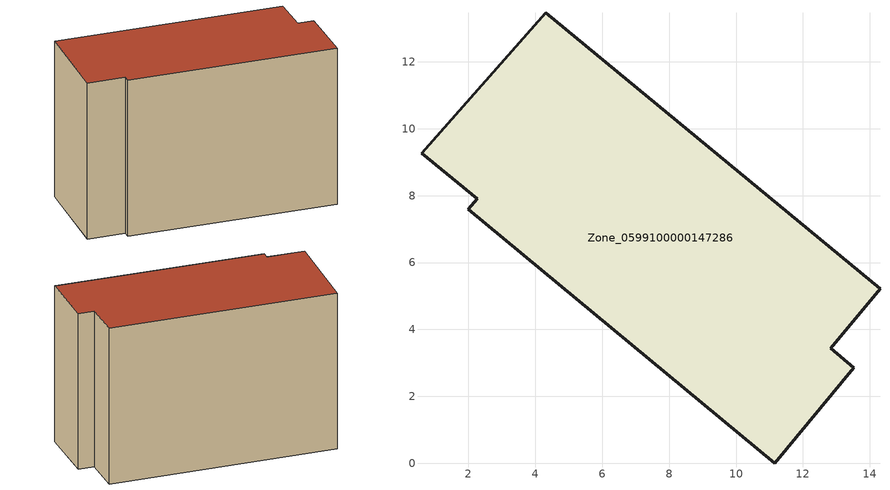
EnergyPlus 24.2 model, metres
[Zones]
Zone_0599100000147286
 floor ground (C_G): 0.6,9.26 4.32,13.47 14.3,5.21 12.84,3.44 13.52,2.86 11.15,0 1.99,7.59 2.26,7.91 z0
 wall outside (C_F): 1.99,7.59 11.15,0 13.52,2.86 12.84,3.44 14.3,5.21 4.32,13.47 0.6,9.26 2.26,7.91 1.99,7.59 z0:9.15
 roof outside (C_R): 4.32,13.47 0.6,9.26 2.26,7.91 1.99,7.59 11.15,0 13.52,2.86 12.84,3.44 14.3,5.21 z9.15
[BUILDING]
Pand.0599100000147286: North Axis=0; Terrain=City; Loads Convergence Tolerance Value=0.04; Temperature Convergence Tolerance Value=0.4; Solar Distribution=FullExterior; Maximum Number of Warmup Days=25; Minimum Number of Warmup Days=1
[Site:Location]
Rotterdam.The.Hague.AP_ZH_NLD Design_Conditions: Latitude=51.96; Longitude=4.45; Time Zone=1; Elevation=-4.5
[SITE:GROUNDTEMPERATURE:BUILDINGSURFACE]
18, 18, 18, 18, 18, 18, 18, 18, 18, 18, 18, 18
[MATERIAL] Thermal Absorptance=0.9; Solar Absorptance=0.7; Visible Absorptance=0.7
Name | Roughness | Thickness | Conductivity | Density | Specific Heat
G.TI.1946 | MediumSmooth | 0.15 | 1 | 540 | 1210
F.TI.1946 | Rough | 0.3 | 0.857143 | 1920 | 840
R.TI.1946 | MediumRough | 0.2 | 0.1 | 1500 | 1000
[CONSTRUCTION]
C_G: G.TI.1946
C_F: F.TI.1946
C_R: R.TI.1946
[ZONE]
Zone_0599100000147286: Type=1; Multiplier=1; Ceiling Height=Autocalculate; Volume=Autocalculate; Floor Area=autocalculate; Part of Total Floor Area=Yes
[ZONEINFILTRATION:DESIGNFLOWRATE]
Infil_Zone_0599100000147286: Zone or ZoneList or Space or SpaceList=Zone_0599100000147286; Schedule=AlwaysOn; Design Flow Rate Calculation Method=Flow/Area; Flow Rate per Floor Area=0.003; Constant Term Coefficient=1; Temperature Term Coefficient=0; Velocity Term Coefficient=0; Velocity Squared Term Coefficient=0
[HVACTEMPLATE:ZONE:IDEALLOADSAIRSYSTEM]
Zone_0599100000147286: Maximum Heating Supply Air Temperature=50; Minimum Cooling Supply Air Temperature=13; Maximum Heating Supply Air Humidity Ratio=0.0156; Minimum Cooling Supply Air Humidity Ratio=0.0077; Heating Limit=NoLimit; Cooling Limit=NoLimit; Dehumidification Control Type=ConstantSensibleHeatRatio; Cooling Sensible Heat Ratio=0.7; Dehumidification Setpoint=60; Humidification Control Type=None; Humidification Setpoint=30; Outdoor Air Method=None; Outdoor Air Flow Rate per Person=0.00944; Outdoor Air Flow Rate per Zone Floor Area=0; Outdoor Air Flow Rate per Zone=0; Demand Controlled Ventilation Type=None; Outdoor Air Economizer Type=NoEconomizer; Heat Recovery Type=None; Sensible Heat Recovery Effectiveness=0.7; Latent Heat Recovery Effectiveness=0.65
[ZONECONTROL:THERMOSTAT]
ThermostatControl_Zone_0599100000147286: Zone or ZoneList=Zone_0599100000147286; Control Type Schedule=DualSetpointControlType; Control 1=Thermostat_Zone_0599100000147286; Temperature Difference Between Cutout And Setpoint=0
[THERMOSTATSETPOINT:DUALSETPOINT]
Thermostat_Zone_0599100000147286: Heating Setpoint Temperature Schedule=HeatingSetpoint_Zone_0599100000147286; Cooling Setpoint Temperature Schedule=CoolingSetpoint_Zone_0599100000147286
[SCHEDULE:COMPACT]
HeatingSetpoint_Zone_0599100000147286: Through: 12/31, For: AllDays, Until: 24:00, 21
CoolingSetpoint_Zone_0599100000147286: Through: 12/31, For: AllDays, Until: 24:00, 24
DualSetpointControlType: Through: 12/31, For: AllDays, Until: 24:00, 4
AlwaysOn: Through: 12/31, For: AllDays, Until: 24:00, 1
